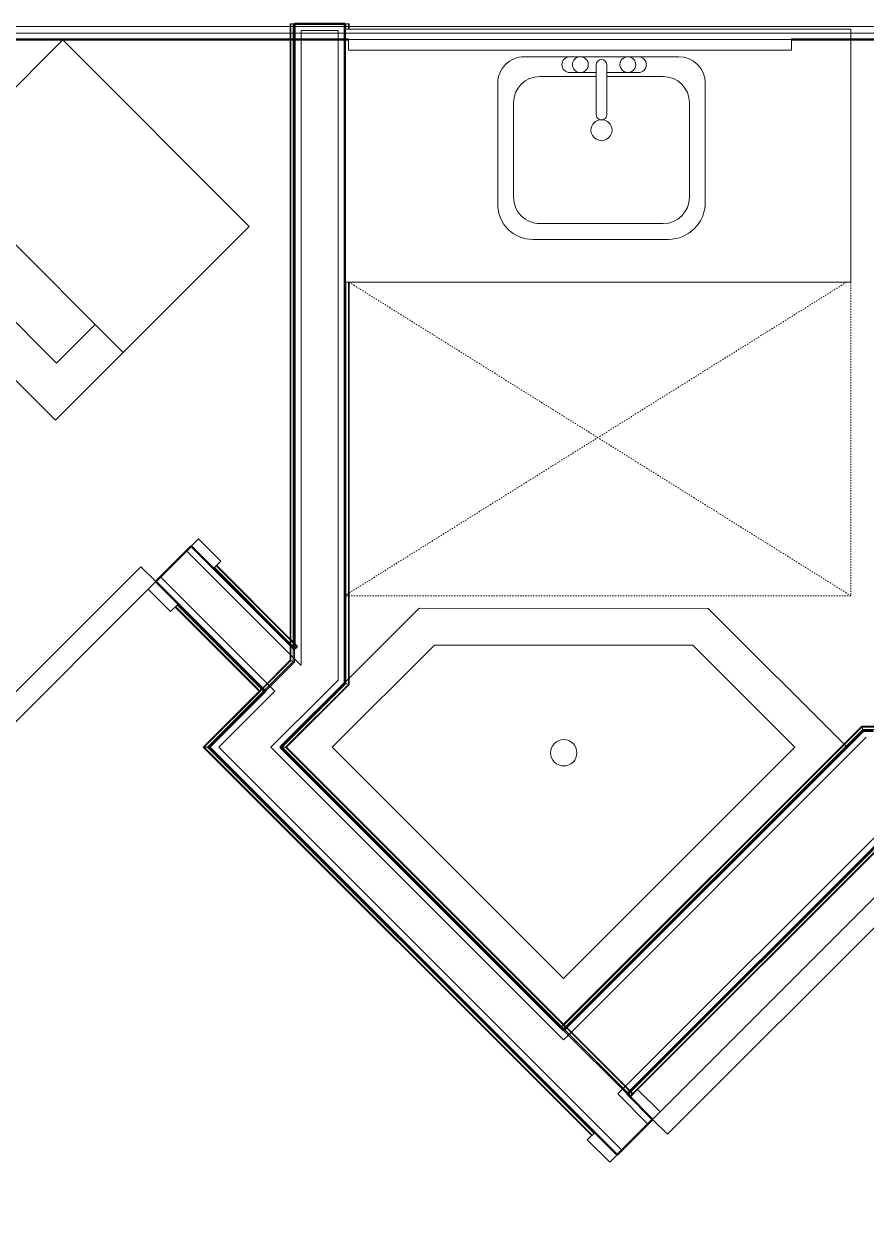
# Model space of a CAD drawing. Header units: inches. Extents: x -4235 to -464, y 9706 to 12425.
# Drawn here: x -2414.5 to -2334.6, y 10300.4 to 10413 of the extents above; entities that cross this region are included whole.
import ezdxf

# ---------------------------------------------------------------- set-up
doc = ezdxf.new("R2010")
doc.units = ezdxf.units.IN
doc.header["$MEASUREMENT"] = 0
doc.linetypes.add('Dash', pattern=[0.25, 0.125, -0.125])
for name, color, linetype, lineweight in [('0-1', 7, 'Continuous', 5), ('0-2', 10, 'Continuous', 9), ('A-DOOR-1', 7, 'Continuous', 9), ('A-DOOR-2', 90, 'Continuous', 20), ('A-DOOR-FRAM-1', 90, 'Continuous', 20), ('A-GENM-HDLN-1', 7, 'Dash', 9), ('A-GENM-HDLN-2', 254, 'Dash', 9), ('A-GENM-HDLN-3', 10, 'Dash', 9), ('A-WALL-1', 250, 'Continuous', 50), ('A-WALL-2', 50, 'Continuous', 13), ('A-WALL-3', 10, 'Continuous', 9), ('A-WALL-4', 254, 'Continuous', 9), ('A-WALL-5', 7, 'Continuous', 9), ('I-WALL-1', 250, 'Continuous', 50), ('I-WALL-2', 10, 'Continuous', 9), ('I-WALL-3', 254, 'Continuous', 9), ('I-WALL-4', 7, 'Continuous', 9), ('P-SANR-FIXT-1', 7, 'Continuous', 9), ('P-SANR-FIXT-2', 254, 'Continuous', 9), ('Q-CASE-1', 254, 'Continuous', 9), ('Q-CASE-2', 7, 'Continuous', 9), ('Q-CASE-3', 10, 'Continuous', 9)]:
    doc.layers.add(name, color=color, linetype=linetype, lineweight=lineweight)

# ---------------------------------------------------------------- blocks, each defined once
blk = doc.blocks.new('Stacked Washer and Dryer - 26_x25_ - Private-1372850-BACKGROUND - 1ST FLOOR')
at = {"layer": 'P-SANR-FIXT-1'}
for p, q in [((0, 12.5), (26, 12.5)), ((0, 12.5), (0, -12.5)), ((16.90625, -12.5), (16.90625, 12.5)), ((26, 12.5), (26, -12.5)), ((22.09375, 8.75), (16.90625, 8.75)), ((22.09375, -8.75), (22.09375, 8.75)), ((16.90625, -8.75), (22.09375, -8.75)), ((26, -12.5), (0, -12.5))]:
    blk.add_line(p, q, dxfattribs=at)
blk = doc.blocks.new('Basic Wall _ INT - W4BØF - _5_8 GYP - 2X4 WOOD_BATT_ - 5_8 GYP_ - ___-2695163-BACKGROUND - 1ST FLOOR')
at = {"layer": 'A-WALL-3'}
for p, q in [((-2442.99, 10407.86), (-2442.96, 10407.89)), ((-2442.97, 10407.88), (-2442.99, 10407.86)), ((-2442.99, 10407.86), (-2442.55, 10407.42)), ((-2442.96, 10407.89), (-2442.9, 10407.95)), ((-2442.9, 10407.95), (-2442.7, 10408.16)), ((-2442.78, 10408.07), (-2442.84, 10408.01)), ((-2442.7, 10408.16), (-2442.74, 10408.11)), ((-2442.3, 10407.67), (-2442.74, 10408.11)), ((-2434.68, 10399.56), (-2432.56, 10397.43)), ((-2398.62, 10363.49), (-2396.5, 10361.37)), ((-2389.11, 10354.48), (-2389.22, 10354.6)), ((-2389.02, 10354.39), (-2389.1, 10354.48)), ((-2388.96, 10354.33), (-2389.01, 10354.39)), ((-2388.81, 10353.69), (-2388.8, 10353.71)), ((-2388.56, 10353.94), (-2388.79, 10354.17)), ((-2388.67, 10353.83), (-2388.61, 10353.89)), ((-2388.56, 10353.94), (-2388.52, 10353.98))]:
    blk.add_line(p, q, dxfattribs=at)
at = {"layer": 'A-WALL-4'}
for p, q in [((-2442.46, 10407.51), (-2442.9, 10407.95)), ((-2442.25, 10407.71), (-2442.7, 10408.16)), ((-2442.55, 10407.42), (-2434.68, 10399.56)), ((-2434.43, 10399.8), (-2442.3, 10407.67)), ((-2396.5, 10361.37), (-2388.81, 10353.69)), ((-2389.22, 10354.6), (-2396.25, 10361.62)), ((-2389.11, 10354.57), (-2389.22, 10354.68)), ((-2389.02, 10354.48), (-2389.1, 10354.57)), ((-2388.96, 10354.42), (-2389.01, 10354.48)), ((-2388.52, 10353.98), (-2388.79, 10354.25)), ((-2388.72, 10353.78), (-2388.81, 10353.86)), ((-2388.78, 10353.72), (-2388.81, 10353.69)), ((-2388.73, 10353.77), (-2388.78, 10353.72)), ((-2388.72, 10353.78), (-2388.73, 10353.77)), ((-2388.52, 10353.98), (-2388.72, 10353.78))]:
    blk.add_line(p, q, dxfattribs=at)
at = {"layer": 'A-WALL-5'}
for p, q in [((-2434.59, 10399.64), (-2442.46, 10407.51)), ((-2434.39, 10399.85), (-2442.25, 10407.71)), ((-2388.81, 10353.86), (-2396.41, 10361.46)), ((-2389.23, 10354.69), (-2396.2, 10361.66))]:
    blk.add_line(p, q, dxfattribs=at)
blk = doc.blocks.new('Basic Wall _ INT - W4BØF - _5_8 GYP - 2X4 WOOD_BATT_ - 5_8 GYP_ - ___-2695162-BACKGROUND - 1ST FLOOR')
at = {"layer": 'A-WALL-3'}
for p, q in [((-2446.64, 10404.21), (-2446.43, 10404.42)), ((-2446.59, 10404.26), (-2446.64, 10404.21)), ((-2446.15, 10403.82), (-2446.59, 10404.26)), ((-2446.49, 10404.36), (-2446.55, 10404.3)), ((-2446.43, 10404.42), (-2446.38, 10404.47)), ((-2446.38, 10404.47), (-2446.35, 10404.51)), ((-2446.35, 10404.51), (-2446.36, 10404.49)), ((-2446.35, 10404.51), (-2445.9, 10404.06)), ((-2438.04, 10396.2), (-2435.92, 10394.08)), ((-2401.98, 10360.13), (-2399.85, 10358.01)), ((-2392.03, 10349.7), (-2392.09, 10349.75)), ((-2391.6, 10349.72), (-2391.58, 10349.74)), ((-2391.67, 10349.65), (-2391.87, 10349.44)), ((-2391.87, 10349.44), (-2391.83, 10349.49)), ((-2391.78, 10349.53), (-2391.72, 10349.59)), ((-2391.62, 10349.69), (-2391.67, 10349.65))]:
    blk.add_line(p, q, dxfattribs=at)
at = {"layer": 'A-WALL-4'}
for p, q in [((-2446.2, 10403.77), (-2446.64, 10404.21)), ((-2446.43, 10404.42), (-2445.99, 10403.97)), ((-2438.29, 10395.95), (-2446.15, 10403.82)), ((-2445.9, 10404.06), (-2438.04, 10396.2)), ((-2392.12, 10349.78), (-2400.1, 10357.76)), ((-2399.85, 10358.01), (-2391.58, 10349.74)), ((-2391.58, 10349.74), (-2391.61, 10349.71)), ((-2392.08, 10349.65), (-2392.13, 10349.71)), ((-2391.61, 10349.71), (-2391.62, 10349.69))]:
    blk.add_line(p, q, dxfattribs=at)
at = {"layer": 'A-WALL-5'}
for p, q in [((-2445.99, 10403.97), (-2438.13, 10396.11)), ((-2438.33, 10395.9), (-2446.2, 10403.77)), ((-2392.16, 10349.74), (-2400.15, 10357.72)), ((-2399.94, 10357.92), (-2391.67, 10349.65)), ((-2391.91, 10349.48), (-2391.97, 10349.55))]:
    blk.add_line(p, q, dxfattribs=at)
blk = doc.blocks.new('SWING - DOUBLE - FLUSH - 4-0 x 6-8 - DUMMY-3207496-BACKGROUND - 1ST FLOOR')
at = {"layer": 'A-DOOR-1'}
for p, q in [((-24, 3.375), (-27, 3.375)), ((-27, 3.375), (-27, 2.375)), ((-27, 2.375), (-24, 2.375)), ((-24, 2.375), (-24, 3.375)), ((27, 3.375), (24, 3.375)), ((24, 3.375), (24, 2.375)), ((24, 2.375), (27, 2.375)), ((27, 2.375), (27, 3.375)), ((-24, -2.375), (-27, -2.375)), ((-27, -2.375), (-27, -3.375)), ((-27, -3.375), (-24, -3.375)), ((-24, -3.375), (-24, -2.375)), ((27, -2.375), (24, -2.375)), ((24, -2.375), (24, -3.375)), ((24, -3.375), (27, -3.375)), ((27, -3.375), (27, -2.375))]:
    blk.add_line(p, q, dxfattribs=at)
for centre, start, end in [((-24, 2.375), 360, 90), ((24, 2.375), 90, 180)]:
    blk.add_arc(centre, 24, start, end, dxfattribs=at)
at = {"layer": 'A-DOOR-2'}
for p, q in [((-24, 3.375), (-24, 26.375)), ((-24, 26.375), (-22, 26.375)), ((-22, 26.375), (-22, 2.375)), ((24, 26.375), (22, 26.375)), ((22, 26.375), (22, 2.375)), ((24, 3.375), (24, 26.375)), ((-22, 2.375), (-24, 2.375)), ((22, 2.375), (24, 2.375))]:
    blk.add_line(p, q, dxfattribs=at)
blk = doc.blocks.new('Basic Wall _ INT - W4BØF - _5_8 GYP - 2X4 WOOD_BATT_ - 5_8 GYP_ - ___-2695171-BACKGROUND - 1ST FLOOR')
at = {"layer": 'A-WALL-3'}
for p, q in [((-2384.04, 10413.04), (-2384.06, 10413.04)), ((-2384.06, 10413.04), (-2384.06, 10412.54)), ((-2383.86, 10413.04), (-2383.92, 10413.04)), ((-2383.71, 10413.04), (-2383.86, 10413.04)), ((-2383.65, 10413.04), (-2383.71, 10413.04)), ((-2383.71, 10412.54), (-2383.71, 10413.04)), ((-2384.06, 10350.53), (-2384.04, 10350.52)), ((-2383.92, 10350.48), (-2383.86, 10350.45)), ((-2383.86, 10350.45), (-2383.71, 10350.39)), ((-2383.71, 10350.39), (-2383.65, 10350.36))]:
    blk.add_line(p, q, dxfattribs=at)
at = {"layer": 'A-WALL-4'}
for p, q in [((-2384.06, 10413.04), (-2384.02, 10413.04)), ((-2384.02, 10413.04), (-2383.96, 10413.04)), ((-2383.96, 10413.04), (-2383.95, 10413.04)), ((-2383.95, 10413.04), (-2383.94, 10413.04)), ((-2383.94, 10412.54), (-2383.94, 10413.04)), ((-2383.94, 10413.04), (-2383.94, 10413.04)), ((-2383.94, 10413.04), (-2383.92, 10413.04)), ((-2383.92, 10413.04), (-2383.65, 10413.04)), ((-2383.65, 10412.54), (-2383.65, 10413.04)), ((-2384.06, 10388.54), (-2384.06, 10350.53)), ((-2383.71, 10350.39), (-2383.71, 10388.54))]:
    blk.add_line(p, q, dxfattribs=at)
at = {"layer": 'A-WALL-5'}
for p, q in [((-2383.94, 10350.48), (-2383.94, 10388.54)), ((-2383.65, 10350.36), (-2383.65, 10388.54))]:
    blk.add_line(p, q, dxfattribs=at)
at = {"layer": 'A-WALL-5', "flags": 128}
for points in [[(-2383.94, 10350.48), (-2383.94, 10350.48), (-2383.95, 10350.49), (-2383.96, 10350.49), (-2383.98, 10350.5), (-2384, 10350.51), (-2384.02, 10350.52)], [(-2383.65, 10350.36), (-2383.77, 10350.41), (-2383.86, 10350.45), (-2383.92, 10350.47), (-2383.94, 10350.48)]]:
    blk.add_lwpolyline(points, dxfattribs=at)
blk = doc.blocks.new('Basic Wall _ INT - W4BØF - _5_8 GYP - 2X4 WOOD_BATT_ - 5_8 GYP_ - ___-2695170-BACKGROUND - 1ST FLOOR')
at = {"layer": 'A-WALL-3'}
for p, q in [((-2389.16, 10413.04), (-2389.23, 10413.04)), ((-2389.02, 10413.04), (-2389.16, 10413.04)), ((-2389.16, 10411.54), (-2389.16, 10413.04)), ((-2388.95, 10413.04), (-2389.02, 10413.04)), ((-2388.81, 10413.04), (-2388.84, 10413.04)), ((-2388.81, 10413.04), (-2388.81, 10411.54)), ((-2389.16, 10354.47), (-2389.16, 10354.63)), ((-2389.16, 10354.33), (-2389.16, 10354.46)), ((-2389.16, 10354.25), (-2389.16, 10354.33)), ((-2389.16, 10354.04), (-2389.16, 10354.1)), ((-2389.16, 10352.65), (-2389.16, 10354.01)), ((-2388.81, 10353.69), (-2388.81, 10352.5)), ((-2389.23, 10352.67), (-2389.16, 10352.65)), ((-2389.16, 10352.65), (-2389.02, 10352.59)), ((-2389.01, 10352.58), (-2388.95, 10352.56)), ((-2388.84, 10352.51), (-2388.81, 10352.5))]:
    blk.add_line(p, q, dxfattribs=at)
at = {"layer": 'A-WALL-4'}
for p, q in [((-2389.23, 10413.04), (-2388.94, 10413.04)), ((-2389.23, 10411.54), (-2389.23, 10413.04)), ((-2388.94, 10413.04), (-2388.94, 10411.54)), ((-2388.94, 10413.04), (-2388.93, 10413.04)), ((-2388.93, 10413.04), (-2388.86, 10413.04)), ((-2388.86, 10413.04), (-2388.81, 10413.04)), ((-2389.16, 10354.63), (-2389.16, 10411.54)), ((-2388.81, 10411.54), (-2388.81, 10353.69)), ((-2389.23, 10354.53), (-2389.23, 10354.69)), ((-2389.23, 10354.4), (-2389.23, 10354.52)), ((-2389.23, 10354.31), (-2389.23, 10354.39)), ((-2389.23, 10354.1), (-2389.23, 10354.16)), ((-2389.23, 10352.67), (-2389.23, 10354.07)), ((-2388.94, 10353.8), (-2388.94, 10352.55)), ((-2388.96, 10352.56), (-2389.01, 10352.58)), ((-2388.94, 10352.55), (-2388.96, 10352.56)), ((-2388.86, 10352.52), (-2388.88, 10352.53))]:
    blk.add_line(p, q, dxfattribs=at)
at = {"layer": 'A-WALL-4', "flags": 128}
for points in [[(-2389.02, 10352.59), (-2389.11, 10352.62), (-2389.23, 10352.67)], [(-2388.93, 10352.55), (-2388.94, 10352.55), (-2388.94, 10352.55)], [(-2388.88, 10352.53), (-2388.9, 10352.54), (-2388.91, 10352.54), (-2388.93, 10352.55)]]:
    blk.add_lwpolyline(points, dxfattribs=at)
at = {"layer": 'A-WALL-5'}
for p, q in [((-2389.23, 10354.69), (-2389.23, 10411.54)), ((-2388.94, 10411.54), (-2388.94, 10353.81))]:
    blk.add_line(p, q, dxfattribs=at)
blk = doc.blocks.new('Basic Wall _ INT - W4BØF - _5_8 GYP - 2X4 WOOD_BATT_ - 5_8 GYP_ - ___-2695173-BACKGROUND - 1ST FLOOR')
at = {"layer": 'A-WALL-3'}
for p, q in [((-2389.16, 10352.65), (-2391.82, 10350)), ((-2389.16, 10352.65), (-2389.23, 10352.67)), ((-2389.02, 10352.59), (-2389.16, 10352.65)), ((-2388.95, 10352.56), (-2389.01, 10352.58)), ((-2388.81, 10352.5), (-2388.84, 10352.51)), ((-2392.03, 10349.78), (-2392.12, 10349.69)), ((-2391.97, 10349.84), (-2392.03, 10349.78)), ((-2391.58, 10349.74), (-2391.14, 10350.18)), ((-2397.47, 10344.43), (-2397.38, 10344.43)), ((-2397.38, 10344.43), (-2397.17, 10344.43)), ((-2397.17, 10344.43), (-2397.08, 10344.43)), ((-2396.92, 10344.43), (-2396.88, 10344.43))]:
    blk.add_line(p, q, dxfattribs=at)
at = {"layer": 'A-WALL-4'}
for p, q in [((-2389.23, 10352.67), (-2391.86, 10350.04)), ((-2388.94, 10352.55), (-2391.66, 10349.83)), ((-2391.14, 10350.18), (-2388.81, 10352.5)), ((-2388.91, 10352.54), (-2388.9, 10352.54)), ((-2388.9, 10352.54), (-2388.88, 10352.53)), ((-2388.88, 10352.53), (-2388.86, 10352.52)), ((-2396.88, 10344.43), (-2391.58, 10349.74)), ((-2392.08, 10349.82), (-2392.16, 10349.74)), ((-2392.01, 10349.89), (-2392.08, 10349.82)), ((-2392.12, 10349.69), (-2397.38, 10344.43))]:
    blk.add_line(p, q, dxfattribs=at)
at = {"layer": 'A-WALL-4', "flags": 128}
for points in [[(-2389.23, 10352.67), (-2389.11, 10352.62), (-2389.02, 10352.59)], [(-2389.01, 10352.58), (-2388.96, 10352.56), (-2388.94, 10352.55)], [(-2388.94, 10352.55), (-2388.94, 10352.55), (-2388.93, 10352.55), (-2388.91, 10352.54)]]:
    blk.add_lwpolyline(points, dxfattribs=at)
at = {"layer": 'A-WALL-5'}
for p, q in [((-2392.16, 10349.74), (-2397.47, 10344.43)), ((-2391.66, 10349.83), (-2397.06, 10344.43))]:
    blk.add_line(p, q, dxfattribs=at)
at = {"layer": 'A-WALL-5', "flags": 128}
for points in [[(-2397.06, 10344.43), (-2397.09, 10344.43), (-2397.17, 10344.43), (-2397.3, 10344.43), (-2397.47, 10344.43)], [(-2396.94, 10344.43), (-2396.97, 10344.43), (-2397, 10344.43), (-2397.03, 10344.43), (-2397.04, 10344.43), (-2397.06, 10344.43), (-2397.06, 10344.43)]]:
    blk.add_lwpolyline(points, dxfattribs=at)
blk = doc.blocks.new('Basic Wall _ INT - W4BØF - _5_8 GYP - 2X4 WOOD_BATT_ - 5_8 GYP_ - ___-2695172-BACKGROUND - 1ST FLOOR')
at = {"layer": 'A-WALL-3'}
for p, q in [((-2384.04, 10350.52), (-2384.06, 10350.53)), ((-2383.86, 10350.45), (-2383.92, 10350.48)), ((-2383.71, 10350.39), (-2383.86, 10350.45)), ((-2383.65, 10350.36), (-2383.71, 10350.39)), ((-2390.17, 10344.43), (-2390.13, 10344.43)), ((-2389.97, 10344.43), (-2389.88, 10344.43)), ((-2389.87, 10344.43), (-2389.67, 10344.43)), ((-2389.67, 10344.43), (-2389.58, 10344.43))]:
    blk.add_line(p, q, dxfattribs=at)
at = {"layer": 'A-WALL-4'}
for p, q in [((-2390.17, 10344.43), (-2384.06, 10350.53)), ((-2383.71, 10350.39), (-2389.67, 10344.43))]:
    blk.add_line(p, q, dxfattribs=at)
at = {"layer": 'A-WALL-5'}
for p, q in [((-2389.99, 10344.43), (-2383.94, 10350.48)), ((-2383.65, 10350.36), (-2389.58, 10344.43))]:
    blk.add_line(p, q, dxfattribs=at)
at = {"layer": 'A-WALL-5', "flags": 128}
for points in [[(-2384.02, 10350.52), (-2384, 10350.51), (-2383.98, 10350.5), (-2383.96, 10350.49), (-2383.95, 10350.49), (-2383.94, 10350.48), (-2383.94, 10350.48)], [(-2383.94, 10350.48), (-2383.92, 10350.47), (-2383.86, 10350.45), (-2383.77, 10350.41), (-2383.65, 10350.36)], [(-2389.99, 10344.43), (-2389.99, 10344.43), (-2390, 10344.43), (-2390.02, 10344.43), (-2390.05, 10344.43), (-2390.08, 10344.43), (-2390.11, 10344.43)], [(-2389.58, 10344.43), (-2389.75, 10344.43), (-2389.88, 10344.43), (-2389.96, 10344.43), (-2389.99, 10344.43)]]:
    blk.add_lwpolyline(points, dxfattribs=at)
blk = doc.blocks.new('M_Sink Vanity-Square - 500 x 440mm-1372835-BACKGROUND - 1ST FLOOR')
at = {"layer": 'P-SANR-FIXT-1'}
for p, q in [((-5.72, 10.23), (7.14, 10.23)), ((-5.22, 8.73), (6.46, 8.73)), ((10.46, 6.91), (10.46, -4.59)), ((-9.22, -4.59), (-9.22, 6.73)), ((-7.72, -2.72), (-7.72, 6.23)), ((8.96, 6.23), (8.96, -2.72)), ((0.12, -6.33), (0.12, -1.59)), ((1.12, -6.33), (1.12, -1.59)), ((0.12, -5.22), (-5.22, -5.22)), ((-2.88, -5.59), (0.12, -5.59)), ((6.46, -5.22), (1.12, -5.22)), ((1.12, -5.59), (3.62, -5.59)), ((7.96, -7.09), (-6.72, -7.09)), ((3.62, -7.09), (-2.88, -7.09))]:
    blk.add_line(p, q, dxfattribs=at)
for centre, radius, start, end in [((-5.72, 6.73), 3.5, 90, 180), ((7.14, 6.91), 3.32, 360, 90), ((-5.22, 6.23), 2.5, 90, 180), ((6.46, 6.23), 2.5, 360, 90), ((0.62, -0.13), 1, 360, 180), ((0.62, -0.13), 1, 180, 0), ((0.62, -1.59), 0.5, 360, 180), ((-5.22, -2.72), 2.5, 180, 270), ((6.46, -2.72), 2.5, 270, 360), ((-6.72, -4.59), 2.5, 180, 270), ((-2.88, -6.34), 0.75, 90, 270), ((-1.88, -6.34), 0.75, 360, 180), ((2.62, -6.34), 0.75, 0, 180), ((3.62, -6.34), 0.75, 270, 90), ((7.96, -4.59), 2.5, 270, 0), ((-1.88, -6.34), 0.75, 180, 0), ((0.62, -6.33), 0.5, 180, 0), ((2.62, -6.34), 0.75, 180, 0)]:
    blk.add_arc(centre, radius, start, end, dxfattribs=at)
blk = doc.blocks.new('Bath Vanity - Bath Vanity 48_-3150017-BACKGROUND - 1ST FLOOR')
at = {"layer": 'Q-CASE-1'}
for p, q in [((24.74, 1), (24.74, 24)), ((-23.26, 1), (-23.26, 0)), ((-23.26, 0), (24.74, 0))]:
    blk.add_line(p, q, dxfattribs=at)
at = {"layer": 'Q-CASE-2'}
for p, q in [((24.74, 24), (-23.26, 24)), ((-23.26, 24), (-23.26, 1))]:
    blk.add_line(p, q, dxfattribs=at)
at = {"layer": 'Q-CASE-3'}
blk.add_line((24.74, 0), (24.74, 1), dxfattribs=at)
blk = doc.blocks.new('Shower Base-Corner - 38_ x 38_-V59-BACKGROUND - 1ST FLOOR')
at = {"layer": 'P-SANR-FIXT-1'}
for p, q in [((3.49, -3.49), (3.49, -34.51)), ((34.51, -3.49), (3.49, -3.49)), ((34.51, -17.18), (34.51, -3.49)), ((38, -18.63), (38, -8.63)), ((17.18, -34.51), (34.51, -17.18)), ((18.62, -38), (38, -18.63)), ((3.49, -34.51), (17.18, -34.51)), ((0, -38), (18.62, -38))]:
    blk.add_line(p, q, dxfattribs=at)
for start, end in [(360, 180), (180, 0)]:
    blk.add_arc((18.62, -18.63), 1.25, start, end, dxfattribs=at)
at = {"layer": 'P-SANR-FIXT-2'}
for p, q in [((0, 0), (0, -38)), ((38, 0), (0, 0)), ((38, -8.63), (38, 0))]:
    blk.add_line(p, q, dxfattribs=at)
blk = doc.blocks.new('Basic Wall _ INT - W8BØF - _5_8 GYP - 2X8 WOOD_BATT_ - 5_8 GYP_ - ___-2704775-BACKGROUND - 1ST FLOOR')
at = {"layer": 'I-WALL-2'}
for p, q in [((-2327.58, 10341.22), (-2327.59, 10341.24)), ((-2327.51, 10341.04), (-2327.54, 10341.1)), ((-2327.45, 10340.89), (-2327.51, 10341.04)), ((-2327.42, 10340.83), (-2327.45, 10340.89)), ((-2357.29, 10311.55), (-2357.27, 10311.53)), ((-2357.2, 10311.46), (-2357.24, 10311.51)), ((-2356.99, 10311.26), (-2357.2, 10311.46)), ((-2356.83, 10311.51), (-2356.89, 10311.45)), ((-2356.74, 10311.6), (-2356.82, 10311.52)), ((-2357.14, 10311.41), (-2357.08, 10311.35)), ((-2357.04, 10311.3), (-2356.99, 10311.26))]:
    blk.add_line(p, q, dxfattribs=at)
at = {"layer": 'I-WALL-3'}
for p, q in [((-2357.29, 10311.55), (-2327.59, 10341.24)), ((-2327.45, 10340.89), (-2356.74, 10311.6)), ((-2357.25, 10311.52), (-2357.29, 10311.55)), ((-2357.24, 10311.51), (-2357.25, 10311.52)), ((-2356.78, 10311.47), (-2356.85, 10311.41)), ((-2356.7, 10311.55), (-2356.78, 10311.47))]:
    blk.add_line(p, q, dxfattribs=at)
at = {"layer": 'I-WALL-4'}
for p, q in [((-2357.2, 10311.46), (-2327.54, 10341.12)), ((-2327.42, 10340.83), (-2356.7, 10311.55)), ((-2327.59, 10341.24), (-2327.58, 10341.2))]:
    blk.add_line(p, q, dxfattribs=at)
at = {"layer": 'I-WALL-4', "flags": 128}
for points in [[(-2327.58, 10341.2), (-2327.57, 10341.18), (-2327.56, 10341.16), (-2327.55, 10341.14), (-2327.55, 10341.13), (-2327.54, 10341.12), (-2327.54, 10341.12)], [(-2327.54, 10341.12), (-2327.53, 10341.1), (-2327.51, 10341.04), (-2327.47, 10340.95), (-2327.42, 10340.83)]]:
    blk.add_lwpolyline(points, dxfattribs=at)
blk = doc.blocks.new('Basic Wall _ INT - W8BØF - _5_8 GYP - 2X8 WOOD_BATT_ - 5_8 GYP_ - ___-2699383-BACKGROUND - 1ST FLOOR')
at = {"layer": 'I-WALL-2'}
for p, q in [((-2335.01, 10346.34), (-2335.04, 10346.41)), ((-2334.95, 10346.2), (-2335.01, 10346.34)), ((-2334.92, 10346.13), (-2334.95, 10346.19)), ((-2334.86, 10345.99), (-2334.87, 10346.02)), ((-2363.38, 10317.65), (-2363.59, 10317.85)), ((-2363.59, 10317.85), (-2363.54, 10317.81)), ((-2363.5, 10317.77), (-2363.44, 10317.71)), ((-2363.34, 10318.02), (-2363.38, 10317.97)), ((-2363.34, 10317.61), (-2363.38, 10317.65)), ((-2363.25, 10318.1), (-2363.32, 10318.04)), ((-2363.31, 10317.58), (-2363.3, 10317.56))]:
    blk.add_line(p, q, dxfattribs=at)
at = {"layer": 'I-WALL-3'}
for p, q in [((-2335.01, 10346.34), (-2363.25, 10318.1)), ((-2363.3, 10317.56), (-2334.86, 10345.99)), ((-2363.38, 10318.06), (-2363.43, 10318.01)), ((-2363.3, 10318.15), (-2363.36, 10318.08)), ((-2363.33, 10317.59), (-2363.34, 10317.61)), ((-2363.3, 10317.56), (-2363.33, 10317.59))]:
    blk.add_line(p, q, dxfattribs=at)
at = {"layer": 'I-WALL-4'}
for p, q in [((-2335.04, 10346.41), (-2363.3, 10318.15)), ((-2334.92, 10346.12), (-2363.38, 10317.65)), ((-2334.88, 10346.04), (-2334.86, 10345.99))]:
    blk.add_line(p, q, dxfattribs=at)
at = {"layer": 'I-WALL-4', "flags": 128}
for points in [[(-2335.04, 10346.41), (-2334.99, 10346.29), (-2334.95, 10346.2), (-2334.92, 10346.14), (-2334.92, 10346.12)], [(-2334.92, 10346.12), (-2334.92, 10346.11), (-2334.91, 10346.11), (-2334.91, 10346.09), (-2334.9, 10346.08), (-2334.89, 10346.06), (-2334.88, 10346.04)]]:
    blk.add_lwpolyline(points, dxfattribs=at)
blk = doc.blocks.new('Basic Wall _ INT - W4BØF - _5_8 GYP - 2X4 WOOD_BATT_ - 5_8 GYP_ - ___-2695178-BACKGROUND - 1ST FLOOR')
at = {"layer": 'A-WALL-3'}
for p, q in [((-2335.04, 10346.41), (-2335.01, 10346.34)), ((-2335.01, 10346.34), (-2334.95, 10346.2)), ((-2334.95, 10346.19), (-2334.92, 10346.13)), ((-2334.87, 10346.02), (-2334.86, 10345.99))]:
    blk.add_line(p, q, dxfattribs=at)
at = {"layer": 'A-WALL-4'}
for p, q in [((-2295.86, 10346.34), (-2335.01, 10346.34)), ((-2334.86, 10345.99), (-2295.86, 10345.99))]:
    blk.add_line(p, q, dxfattribs=at)
at = {"layer": 'A-WALL-5'}
for p, q in [((-2295.86, 10346.41), (-2335.04, 10346.41)), ((-2295.86, 10346.12), (-2334.92, 10346.12)), ((-2334.86, 10345.99), (-2334.88, 10346.04))]:
    blk.add_line(p, q, dxfattribs=at)
at = {"layer": 'A-WALL-5', "flags": 128}
for points in [[(-2334.92, 10346.12), (-2334.92, 10346.14), (-2334.95, 10346.2), (-2334.99, 10346.29), (-2335.04, 10346.41)], [(-2334.88, 10346.04), (-2334.89, 10346.06), (-2334.9, 10346.08), (-2334.91, 10346.09), (-2334.91, 10346.11), (-2334.92, 10346.11), (-2334.92, 10346.12)]]:
    blk.add_lwpolyline(points, dxfattribs=at)
blk = doc.blocks.new('SWING - SINGLE - FLUSH - 2-10 x 6-8 - PRIVACY-3199405-BACKGROUND - 1ST FLOOR')
at = {"layer": 'A-DOOR-1'}
blk.add_arc((17, -2.38), 34.07, 180, 266.6343, dxfattribs=at)
at = {"layer": 'A-DOOR-2'}
for p, q in [((15, -2.38), (15, -36.38)), ((17, -2.38), (15, -2.38)), ((17, -2.38), (17, -36.38)), ((17, -36.38), (15, -36.38))]:
    blk.add_line(p, q, dxfattribs=at)
at = {"layer": 'A-DOOR-FRAM-1'}
for p, q in [((-20, 2.37), (-20, 3.37)), ((-20, 3.37), (-17, 3.37)), ((-17, 2.37), (-20, 2.37)), ((-17, 3.37), (-17, 2.37)), ((17, 2.37), (17, 3.37)), ((17, 3.37), (20, 3.37)), ((20, 2.37), (17, 2.37)), ((20, 3.37), (20, 2.37)), ((-20, -2.38), (-17, -2.38)), ((-20, -3.38), (-20, -2.38)), ((-17, -3.38), (-20, -3.38)), ((-17, -2.38), (-17, -3.38)), ((17, -2.38), (20, -2.38)), ((17, -3.38), (17, -2.38)), ((20, -3.38), (17, -3.38)), ((20, -2.38), (20, -3.38))]:
    blk.add_line(p, q, dxfattribs=at)
blk = doc.blocks.new('ADA Clearances - 30_x48_-V60-BACKGROUND - 1ST FLOOR')
at = {"layer": 'A-GENM-HDLN-1'}
for p, q in [((14.74, 23.59), (-15, -24)), ((-15, -24), (-15, 23.59)), ((-14.74, 23.59), (14.75, -23.6)), ((14.75, -24), (-15, -24))]:
    blk.add_line(p, q, dxfattribs=at)
at = {"layer": 'A-GENM-HDLN-2'}
for p, q in [((-15, 23.8), (-15, 23.85)), ((-15, 23.71), (-15, 23.79)), ((-15, 23.59), (-15, 23.69)), ((-14.9, 23.85), (-14.87, 23.8)), ((-14.87, 23.79), (-14.82, 23.71)), ((-14.81, 23.69), (-14.74, 23.59))]:
    blk.add_line(p, q, dxfattribs=at)
at = {"layer": 'A-GENM-HDLN-3'}
blk.add_line((-15, 24), (14.75, 24), dxfattribs=at)
blk = doc.blocks.new('Basic Wall _ INT - W4BØF - _5_8 GYP - 2X4 WOOD_BATT_ - 5_8 GYP_ - ___-2695182-BACKGROUND - 1ST FLOOR')
at = {"layer": 'A-WALL-3'}
for p, q in [((-2397.38, 10344.43), (-2397.47, 10344.43)), ((-2397.17, 10344.43), (-2397.38, 10344.43)), ((-2397.08, 10344.43), (-2397.17, 10344.43)), ((-2396.88, 10344.43), (-2396.92, 10344.43)), ((-2360.35, 10307.9), (-2358.23, 10305.78)), ((-2334.18, 10281.73), (-2332.06, 10279.61)), ((-2306.37, 10253.34), (-2306.35, 10253.4)), ((-2306.35, 10253.4), (-2306.29, 10253.54)), ((-2306.28, 10253.55), (-2306.26, 10253.61)), ((-2306.21, 10253.73), (-2306.2, 10253.75))]:
    blk.add_line(p, q, dxfattribs=at)
at = {"layer": 'A-WALL-4'}
for p, q in [((-2360.6, 10307.65), (-2397.38, 10344.43)), ((-2396.88, 10344.43), (-2360.35, 10307.9)), ((-2306.35, 10253.4), (-2332.31, 10279.36)), ((-2332.06, 10279.61), (-2306.2, 10253.75))]:
    blk.add_line(p, q, dxfattribs=at)
at = {"layer": 'A-WALL-5'}
for p, q in [((-2360.64, 10307.6), (-2397.47, 10344.43)), ((-2397.06, 10344.43), (-2360.44, 10307.81)), ((-2306.37, 10253.34), (-2332.36, 10279.32)), ((-2332.15, 10279.52), (-2306.25, 10253.62))]:
    blk.add_line(p, q, dxfattribs=at)
at = {"layer": 'A-WALL-5', "flags": 128}
for points in [[(-2397.47, 10344.43), (-2397.3, 10344.43), (-2397.17, 10344.43), (-2397.09, 10344.43), (-2397.06, 10344.43)], [(-2397.06, 10344.43), (-2397.06, 10344.43), (-2397.04, 10344.43), (-2397.03, 10344.43), (-2397, 10344.43), (-2396.97, 10344.43), (-2396.94, 10344.43)], [(-2306.25, 10253.62), (-2306.26, 10253.6), (-2306.28, 10253.55), (-2306.32, 10253.46), (-2306.37, 10253.34)], [(-2306.22, 10253.71), (-2306.23, 10253.69), (-2306.24, 10253.67), (-2306.24, 10253.65), (-2306.25, 10253.64), (-2306.25, 10253.63), (-2306.25, 10253.62)]]:
    blk.add_lwpolyline(points, dxfattribs=at)
blk = doc.blocks.new('Basic Wall _ INT - W4BØF - _5_8 GYP - 2X4 WOOD_BATT_ - 5_8 GYP_ - ___-2695183-BACKGROUND - 1ST FLOOR')
at = {"layer": 'A-WALL-3'}
for p, q in [((-2390.13, 10344.43), (-2390.17, 10344.43)), ((-2389.88, 10344.43), (-2389.97, 10344.43)), ((-2389.67, 10344.43), (-2389.87, 10344.43)), ((-2389.58, 10344.43), (-2389.67, 10344.43)), ((-2363.26, 10318.02), (-2363.34, 10318.1)), ((-2363.3, 10317.56), (-2357.29, 10311.55)), ((-2363.19, 10317.95), (-2363.25, 10318.02)), ((-2357.48, 10312.24), (-2363.04, 10317.81)), ((-2357.04, 10311.8), (-2357.48, 10312.24)), ((-2356.83, 10311.59), (-2356.89, 10311.66)), ((-2356.74, 10311.51), (-2356.83, 10311.59)), ((-2356.99, 10311.26), (-2354.87, 10309.13)), ((-2330.83, 10285.09), (-2328.7, 10282.97)), ((-2324.09, 10278.86), (-2324.18, 10278.94)), ((-2324.03, 10278.79), (-2324.09, 10278.86)), ((-2324.13, 10278.4), (-2320.77, 10275.04)), ((-2323.48, 10278.24), (-2323.89, 10278.65)), ((-2320.54, 10275.31), (-2323.44, 10278.21)), ((-2320.32, 10275.08), (-2320.38, 10275.15)), ((-2320.23, 10275), (-2320.32, 10275.08)), ((-2304.23, 10258.5), (-2304.22, 10258.52)), ((-2304.18, 10258.64), (-2304.15, 10258.7)), ((-2304.15, 10258.71), (-2304.09, 10258.85))]:
    blk.add_line(p, q, dxfattribs=at)
at = {"layer": 'A-WALL-4'}
for p, q in [((-2390.17, 10344.43), (-2363.3, 10317.56)), ((-2363.34, 10318.1), (-2389.67, 10344.43)), ((-2363.21, 10318.06), (-2363.29, 10318.15)), ((-2363.15, 10318), (-2363.21, 10318.06)), ((-2357.65, 10312.1), (-2363.21, 10317.65)), ((-2357.43, 10312.29), (-2363, 10317.85)), ((-2357.2, 10311.64), (-2357.64, 10312.08)), ((-2356.99, 10311.84), (-2357.43, 10312.28)), ((-2357.29, 10311.55), (-2356.99, 10311.26)), ((-2356.78, 10311.64), (-2356.85, 10311.7)), ((-2356.7, 10311.55), (-2356.78, 10311.64)), ((-2328.7, 10282.97), (-2324.16, 10278.43)), ((-2324.18, 10278.94), (-2328.46, 10283.22)), ((-2324.05, 10278.9), (-2324.13, 10278.98)), ((-2323.98, 10278.84), (-2324.05, 10278.9)), ((-2323.62, 10278.06), (-2324.05, 10278.49)), ((-2323.44, 10278.29), (-2323.84, 10278.69)), ((-2320.69, 10275.14), (-2323.6, 10278.05)), ((-2320.5, 10275.35), (-2323.4, 10278.25)), ((-2320.77, 10275.04), (-2304.23, 10258.5)), ((-2320.27, 10275.13), (-2320.34, 10275.19)), ((-2320.19, 10275.04), (-2320.27, 10275.12)), ((-2304.09, 10258.85), (-2320.23, 10275))]:
    blk.add_line(p, q, dxfattribs=at)
at = {"layer": 'A-WALL-5'}
for p, q in [((-2363.21, 10317.65), (-2389.99, 10344.43)), ((-2363.3, 10318.15), (-2389.58, 10344.43)), ((-2356.9, 10311.34), (-2357.2, 10311.64)), ((-2324.05, 10278.49), (-2328.62, 10283.06)), ((-2324.13, 10278.98), (-2328.41, 10283.26)), ((-2304.18, 10258.62), (-2320.69, 10275.14)), ((-2304.06, 10258.91), (-2320.19, 10275.04))]:
    blk.add_line(p, q, dxfattribs=at)
at = {"layer": 'A-WALL-5', "flags": 128}
for points in [[(-2390.11, 10344.43), (-2390.08, 10344.43), (-2390.05, 10344.43), (-2390.02, 10344.43), (-2390, 10344.43), (-2389.99, 10344.43), (-2389.99, 10344.43)], [(-2389.99, 10344.43), (-2389.96, 10344.43), (-2389.88, 10344.43), (-2389.75, 10344.43), (-2389.58, 10344.43)], [(-2304.18, 10258.62), (-2304.18, 10258.62), (-2304.19, 10258.61), (-2304.19, 10258.6), (-2304.2, 10258.58), (-2304.21, 10258.56), (-2304.22, 10258.54)], [(-2304.06, 10258.91), (-2304.11, 10258.79), (-2304.15, 10258.7), (-2304.17, 10258.64), (-2304.18, 10258.62)]]:
    blk.add_lwpolyline(points, dxfattribs=at)
blk = doc.blocks.new('BATHROOM MIRROR - BATHROOM MIRROR 42_-3124765-BACKGROUND - 1ST FLOOR')
at = {"layer": 'Q-CASE-2'}
for p, q in [((21.74, 24), (-20.26, 24)), ((-20.26, 23), (-20.26, 24)), ((21.74, 24), (21.74, 23)), ((-20.26, 23), (21.74, 23))]:
    blk.add_line(p, q, dxfattribs=at)
at = {"layer": 'Q-CASE-3'}
blk.add_line((18.74, 24), (-17.26, 24), dxfattribs=at)
blk = doc.blocks.new('CTR - 1st Phase - Unit Layouts_rvt-1-BACKGROUND - 1ST FLOOR')
at = {"layer": 'A-WALL-1'}
for p, q in [((-2388.81, 10413.04), (-2388.81, 10353.69)), ((-2388.19, 10413.04), (-2388.81, 10413.04)), ((-2384.69, 10413.04), (-2388.19, 10413.04)), ((-2384.06, 10413.04), (-2384.69, 10413.04)), ((-2384.06, 10350.53), (-2384.06, 10413.04)), ((-2398.62, 10363.49), (-2401.98, 10360.13)), ((-2388.81, 10353.69), (-2398.62, 10363.49)), ((-2401.98, 10360.13), (-2391.58, 10349.74)), ((-2391.58, 10349.74), (-2396.88, 10344.43)), ((-2388.81, 10345.78), (-2384.69, 10349.91)), ((-2384.69, 10349.91), (-2384.06, 10350.53)), ((-2390.17, 10344.43), (-2388.81, 10345.78)), ((-2396.88, 10344.43), (-2396.44, 10343.99)), ((-2363.3, 10317.56), (-2390.17, 10344.43)), ((-2396.44, 10343.99), (-2393.52, 10341.07)), ((-2393.52, 10341.07), (-2358.23, 10305.78)), ((-2354.87, 10309.13), (-2357.29, 10311.55)), ((-2358.23, 10305.78), (-2354.87, 10309.13))]:
    blk.add_line(p, q, dxfattribs=at)
at = {"layer": 'A-WALL-2'}
for p, q in [((-2388.19, 10368.02), (-2388.19, 10412.41)), ((-2384.69, 10412.41), (-2388.19, 10412.41)), ((-2384.69, 10371.52), (-2384.69, 10412.41)), ((-2384.69, 10355.74), (-2384.69, 10371.52)), ((-2388.19, 10352.24), (-2388.19, 10368.02)), ((-2388.81, 10352.81), (-2399.06, 10363.05)), ((-2391.14, 10350.18), (-2401.53, 10360.58)), ((-2384.69, 10350.79), (-2384.69, 10355.74)), ((-2388.81, 10352.81), (-2388.22, 10352.21)), ((-2388.19, 10352.24), (-2388.22, 10352.21)), ((-2390.69, 10349.74), (-2396, 10344.43)), ((-2391.14, 10350.18), (-2390.69, 10349.74)), ((-2384.69, 10350.79), (-2388.19, 10347.29)), ((-2388.81, 10346.67), (-2391.05, 10344.43)), ((-2388.19, 10347.29), (-2388.81, 10346.67)), ((-2334.61, 10345.37), (-2362.85, 10317.12)), ((-2393.52, 10341.96), (-2396, 10344.43)), ((-2390.61, 10343.99), (-2391.05, 10344.43)), ((-2363.3, 10316.68), (-2390.61, 10343.99)), ((-2393.08, 10341.52), (-2393.52, 10341.96)), ((-2327.85, 10341.87), (-2357.73, 10311.99)), ((-2357.78, 10306.22), (-2393.08, 10341.52)), ((-2362.85, 10317.12), (-2363.3, 10316.68)), ((-2357.73, 10311.99), (-2358.17, 10311.55)), ((-2355.31, 10308.69), (-2358.17, 10311.55))]:
    blk.add_line(p, q, dxfattribs=at)
at = {"layer": 'A-WALL-3'}
for p, q in [((-2388.81, 10413.04), (-2388.81, 10411.54)), ((-2388.81, 10413.04), (-2384.06, 10413.04)), ((-2384.06, 10412.54), (-2384.06, 10413.04)), ((-2388.81, 10411.54), (-2388.81, 10354.27)), ((-2384.06, 10350.53), (-2384.06, 10388.54)), ((-2396.5, 10361.37), (-2398.62, 10363.49)), ((-2389.23, 10354.1), (-2396.5, 10361.37)), ((-2401.98, 10360.13), (-2399.85, 10358.01)), ((-2399.85, 10358.01), (-2391.87, 10350.03)), ((-2388.81, 10354.27), (-2388.81, 10354.19)), ((-2388.81, 10354.19), (-2388.81, 10354.27)), ((-2388.81, 10354.27), (-2388.81, 10354.14)), ((-2389.13, 10354.01), (-2389.22, 10354.1)), ((-2389.22, 10354.1), (-2389.16, 10354.04)), ((-2389.16, 10354.04), (-2389.22, 10354.1)), ((-2389.11, 10353.98), (-2389.16, 10354.04)), ((-2389.16, 10354.04), (-2389.1, 10353.98)), ((-2389.16, 10354.01), (-2389.16, 10352.65)), ((-2389.05, 10353.92), (-2389.13, 10354.01)), ((-2389.05, 10353.92), (-2389.11, 10353.98)), ((-2389.1, 10353.98), (-2389.05, 10353.92)), ((-2388.96, 10353.83), (-2389.01, 10353.89)), ((-2389.01, 10353.89), (-2388.96, 10353.83)), ((-2388.95, 10353.83), (-2388.99, 10353.86)), ((-2388.94, 10353.81), (-2388.95, 10353.83)), ((-2388.83, 10353.7), (-2388.81, 10353.69)), ((-2388.81, 10354.19), (-2388.81, 10354.11)), ((-2388.81, 10354.11), (-2388.81, 10354.19)), ((-2388.81, 10354.14), (-2388.81, 10354.08)), ((-2388.81, 10354.11), (-2388.81, 10354.02)), ((-2388.81, 10354.02), (-2388.81, 10354.1)), ((-2388.81, 10354.08), (-2388.81, 10354.02)), ((-2388.81, 10354.02), (-2388.81, 10353.94)), ((-2388.81, 10353.98), (-2388.81, 10353.89)), ((-2388.81, 10353.89), (-2388.81, 10353.97)), ((-2388.81, 10353.88), (-2388.81, 10353.87)), ((-2388.81, 10353.75), (-2388.81, 10353.69)), ((-2388.81, 10353.69), (-2388.81, 10353.71)), ((-2388.8, 10353.71), (-2388.81, 10353.69)), ((-2388.81, 10353.69), (-2388.81, 10352.5)), ((-2388.81, 10352.5), (-2388.81, 10353.69)), ((-2388.79, 10354.17), (-2388.56, 10353.94)), ((-2388.61, 10353.89), (-2388.67, 10353.83)), ((-2388.52, 10353.98), (-2388.56, 10353.94)), ((-2391.82, 10350), (-2389.16, 10352.65)), ((-2388.81, 10352.5), (-2391.14, 10350.18)), ((-2389.23, 10352.67), (-2389.16, 10352.65)), ((-2391.87, 10350.03), (-2391.67, 10349.83)), ((-2391.67, 10349.83), (-2391.62, 10349.78)), ((-2391.58, 10349.74), (-2391.6, 10349.75)), ((-2391.14, 10350.18), (-2391.58, 10349.74)), ((-2391.58, 10349.74), (-2391.14, 10350.18)), ((-2384.06, 10350.53), (-2388.81, 10345.78)), ((-2391.87, 10349.44), (-2396.88, 10344.43)), ((-2391.72, 10349.59), (-2391.87, 10349.44)), ((-2390.17, 10344.43), (-2388.81, 10345.78)), ((-2393.52, 10341.07), (-2396.88, 10344.43)), ((-2363.59, 10317.85), (-2390.17, 10344.43)), ((-2393.52, 10341.07), (-2360.35, 10307.9)), ((-2363.44, 10317.71), (-2363.59, 10317.85)), ((-2356.99, 10311.26), (-2357.14, 10311.41)), ((-2354.87, 10309.13), (-2356.99, 10311.26)), ((-2360.35, 10307.9), (-2358.23, 10305.78))]:
    blk.add_line(p, q, dxfattribs=at)
at = {"layer": 'A-WALL-3', "flags": 128}
for points in [[(-2388.87, 10353.75), (-2388.89, 10353.77), (-2388.91, 10353.78), (-2388.92, 10353.8), (-2388.93, 10353.81), (-2388.94, 10353.81), (-2388.94, 10353.81)], [(-2388.81, 10353.87), (-2388.81, 10353.86), (-2388.81, 10353.85), (-2388.81, 10353.84), (-2388.81, 10353.82), (-2388.81, 10353.8), (-2388.81, 10353.78)]]:
    blk.add_lwpolyline(points, dxfattribs=at)
at = {"layer": 'A-WALL-3'}
for points in [[(-2389.13, 10352.63), (-2389.16, 10352.65), (-2389.19, 10352.66), (-2389.23, 10352.67)], [(-2389.16, 10352.65), (-2389.12, 10352.63), (-2389.08, 10352.61), (-2389.05, 10352.6)], [(-2389.01, 10352.58), (-2388.99, 10352.58), (-2388.97, 10352.57), (-2388.96, 10352.56)], [(-2388.94, 10352.55), (-2388.94, 10352.55), (-2388.94, 10352.56), (-2388.95, 10352.56)], [(-2388.83, 10352.51), (-2388.82, 10352.5), (-2388.81, 10352.5), (-2388.81, 10352.5)]]:
    blk.add_open_spline(points, degree=3, dxfattribs=at)
blk.add_open_spline([(-2389.05, 10352.6), (-2389.05, 10352.6), (-2389.07, 10352.61), (-2389.08, 10352.61), (-2389.1, 10352.62), (-2389.11, 10352.62)], degree=3, knots=[0.6, 0.6, 0.6, 0.6, 0.625, 0.7, 0.7389992, 0.7389992, 0.7389992, 0.7389992], dxfattribs=at)
at = {"layer": 'A-WALL-4'}
for p, q in [((-2401.98, 10360.13), (-2398.62, 10363.49)), ((-2388.79, 10354.25), (-2388.52, 10353.98)), ((-2389.23, 10354.07), (-2389.23, 10352.67)), ((-2388.86, 10353.73), (-2388.87, 10353.75)), ((-2388.81, 10353.69), (-2388.86, 10353.73)), ((-2388.81, 10353.78), (-2388.81, 10353.75)), ((-2388.81, 10353.75), (-2388.81, 10353.69)), ((-2388.81, 10353.69), (-2388.78, 10353.72)), ((-2388.78, 10353.72), (-2388.73, 10353.77)), ((-2388.73, 10353.77), (-2388.72, 10353.78)), ((-2388.72, 10353.78), (-2388.52, 10353.98)), ((-2391.86, 10350.04), (-2389.23, 10352.67)), ((-2391.14, 10350.18), (-2388.81, 10352.5)), ((-2391.62, 10349.78), (-2391.61, 10349.77)), ((-2391.61, 10349.77), (-2391.58, 10349.74)), ((-2354.87, 10309.13), (-2358.23, 10305.78))]:
    blk.add_line(p, q, dxfattribs=at)
for points in [[(-2388.95, 10352.56), (-2388.96, 10352.56), (-2388.97, 10352.57), (-2388.99, 10352.58)], [(-2388.86, 10352.52), (-2388.86, 10352.52), (-2388.87, 10352.53), (-2388.89, 10352.53), (-2388.91, 10352.54), (-2388.92, 10352.55), (-2388.93, 10352.55), (-2388.94, 10352.55), (-2388.94, 10352.55), (-2388.94, 10352.55)]]:
    blk.add_open_spline(points, degree=3, dxfattribs=at)
at = {"layer": 'I-WALL-1'}
for p, q in [((-2334.86, 10345.99), (-2363.3, 10317.56)), ((-2333.98, 10345.99), (-2334.86, 10345.99)), ((-2357.29, 10311.55), (-2327.59, 10341.24))]:
    blk.add_line(p, q, dxfattribs=at)
at = {"layer": 'I-WALL-2'}
for p, q in [((-2334.86, 10345.99), (-2363, 10317.85)), ((-2334.86, 10345.99), (-2322.84, 10345.99)), ((-2356.99, 10311.84), (-2327.59, 10341.24)), ((-2363.09, 10317.77), (-2363.14, 10317.72)), ((-2363, 10317.85), (-2363.07, 10317.79)), ((-2357.14, 10311.7), (-2357.08, 10311.76)), ((-2357.07, 10311.77), (-2356.99, 10311.84))]:
    blk.add_line(p, q, dxfattribs=at)
at = {"layer": '0-2'}
for name, p in [('Basic Wall _ INT - W4BØF - _5_8 GYP - 2X4 WOOD_BATT_ - 5_8 GYP_ - ___-2695170-BACKGROUND - 1ST FLOOR', (0, 0)), ('Basic Wall _ INT - W4BØF - _5_8 GYP - 2X4 WOOD_BATT_ - 5_8 GYP_ - ___-2695171-BACKGROUND - 1ST FLOOR', (0, 0)), ('BATHROOM MIRROR - BATHROOM MIRROR 42_-3124765-BACKGROUND - 1ST FLOOR', (-2363.44, 10387.54)), ('Basic Wall _ INT - W4BØF - _5_8 GYP - 2X4 WOOD_BATT_ - 5_8 GYP_ - ___-2695163-BACKGROUND - 1ST FLOOR', (0, 0)), ('Basic Wall _ INT - W4BØF - _5_8 GYP - 2X4 WOOD_BATT_ - 5_8 GYP_ - ___-2695162-BACKGROUND - 1ST FLOOR', (0, 0)), ('Basic Wall _ INT - W4BØF - _5_8 GYP - 2X4 WOOD_BATT_ - 5_8 GYP_ - ___-2695173-BACKGROUND - 1ST FLOOR', (0, 0)), ('Basic Wall _ INT - W4BØF - _5_8 GYP - 2X4 WOOD_BATT_ - 5_8 GYP_ - ___-2695172-BACKGROUND - 1ST FLOOR', (0, 0)), ('Basic Wall _ INT - W8BØF - _5_8 GYP - 2X8 WOOD_BATT_ - 5_8 GYP_ - ___-2699383-BACKGROUND - 1ST FLOOR', (0, 0)), ('Basic Wall _ INT - W4BØF - _5_8 GYP - 2X4 WOOD_BATT_ - 5_8 GYP_ - ___-2695178-BACKGROUND - 1ST FLOOR', (0, 0)), ('Basic Wall _ INT - W4BØF - _5_8 GYP - 2X4 WOOD_BATT_ - 5_8 GYP_ - ___-2695182-BACKGROUND - 1ST FLOOR', (0, 0)), ('Basic Wall _ INT - W4BØF - _5_8 GYP - 2X4 WOOD_BATT_ - 5_8 GYP_ - ___-2695183-BACKGROUND - 1ST FLOOR', (0, 0)), ('Basic Wall _ INT - W8BØF - _5_8 GYP - 2X8 WOOD_BATT_ - 5_8 GYP_ - ___-2704775-BACKGROUND - 1ST FLOOR', (0, 0))]:
    blk.add_blockref(name, p, dxfattribs=at)
for name, p, rotation in [('Bath Vanity - Bath Vanity 48_-3150017-BACKGROUND - 1ST FLOOR', (-2359.33, 10412.54), 180), ('Stacked Washer and Dryer - 26_x25_ - Private-1372850-BACKGROUND - 1ST FLOOR', (-2401.95, 10402.66), 224.9999999999959), ('M_Sink Vanity-Square - 500 x 440mm-1372835-BACKGROUND - 1ST FLOOR', (-2359.09, 10402.82), 180), ('SWING - DOUBLE - FLUSH - 4-0 x 6-8 - DUMMY-3207496-BACKGROUND - 1ST FLOOR', (-2417.27, 10378.78), 134.999999999985), ('ADA Clearances - 30_x48_-V60-BACKGROUND - 1ST FLOOR', (-2360.06, 10373.79), 90.00000000006838), ('Shower Base-Corner - 38_ x 38_-V59-BACKGROUND - 1ST FLOOR', (-2363.3, 10317.56), 135.0000000000014), ('SWING - SINGLE - FLUSH - 2-10 x 6-8 - PRIVACY-3199405-BACKGROUND - 1ST FLOOR', (-2344.53, 10295.43), 134.999999999986)]:
    blk.add_blockref(name, p, dxfattribs=dict(at, rotation=rotation))
blk = doc.blocks.new('CTR - 1st Phase - Common Walls_rvt-1-BACKGROUND - 1ST FLOOR')
at = {"layer": 'A-WALL-2'}
for p, q in [((-2105.82, 10412.79), (-2437.18, 10412.79)), ((-2105.82, 10412.16), (-2437.8, 10412.16))]:
    blk.add_line(p, q, dxfattribs=at)
at = {"layer": 'I-WALL-1'}
for p, q in [((-2438.43, 10411.54), (-2383.71, 10411.54)), ((-2341.71, 10411.54), (-2105.82, 10411.54))]:
    blk.add_line(p, q, dxfattribs=at)
at = {"layer": 'I-WALL-2'}
for p, q in [((-2389.23, 10411.54), (-2389.11, 10411.54)), ((-2389.11, 10411.54), (-2389.02, 10411.54)), ((-2389.02, 10411.54), (-2388.96, 10411.54)), ((-2388.79, 10411.54), (-2384.69, 10411.54)), ((-2384.67, 10411.54), (-2384.06, 10411.54))]:
    blk.add_line(p, q, dxfattribs=at)
at = {"layer": 'I-WALL-3'}
for p, q in [((-2438.43, 10411.54), (-2389.23, 10411.54)), ((-2336.06, 10411.54), (-2325.45, 10411.54))]:
    blk.add_line(p, q, dxfattribs=at)

msp = doc.modelspace()

# ---------------------------------------------------------------- block references
at = {"layer": '0-1'}
for name in ['CTR - 1st Phase - Unit Layouts_rvt-1-BACKGROUND - 1ST FLOOR', 'CTR - 1st Phase - Common Walls_rvt-1-BACKGROUND - 1ST FLOOR']:
    msp.add_blockref(name, (0, 0), dxfattribs=at)

doc.saveas('drawing.dxf')
